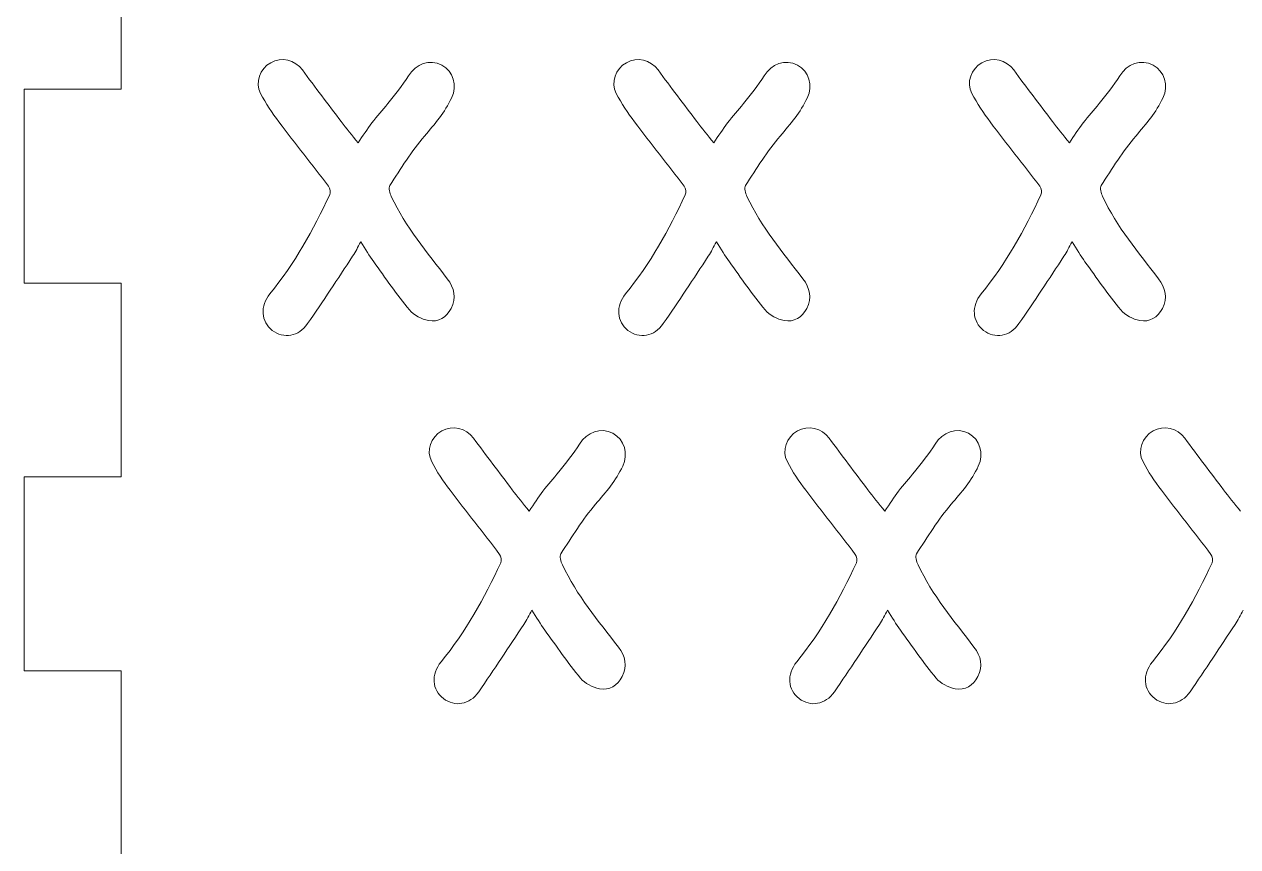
# Model space of a CAD drawing. Header units: inches. Extents: x 30 to 180, y 56 to 256.
# Drawn here: x 30.3 to 105.4, y 115.1 to 166 of the extents above; entities that cross this region are included whole.
import ezdxf

# ---------------------------------------------------------------- set-up
doc = ezdxf.new("R2010")
doc.units = ezdxf.units.IN
doc.header["$MEASUREMENT"] = 0

# ---------------------------------------------------------------- blocks, each defined once
blk = doc.blocks.new('block 32')
at = {"color": 7, "lineweight": 15, "true_color": 0xffffff}
blk.add_open_spline([(47.513, 163.181), (47.05, 163.801), (46.217, 164.009), (45.548, 163.632)], degree=3, dxfattribs=at)
blk = doc.blocks.new('block 33')
at = {"color": 7, "lineweight": 15, "true_color": 0xffffff}
blk.add_open_spline([(45.548, 163.632), (44.876, 163.257), (44.559, 162.416), (44.927, 161.724)], degree=3, dxfattribs=at)
blk = doc.blocks.new('block 34')
at = {"color": 7, "lineweight": 15, "true_color": 0xffffff}
blk.add_open_spline([(44.927, 161.724), (45.244, 161.104), (45.643, 160.518), (46.06, 159.962)], degree=3, dxfattribs=at)
blk = doc.blocks.new('block 35')
at = {"color": 7, "lineweight": 15, "true_color": 0xffffff}
blk.add_open_spline([(46.06, 159.962), (47.062, 158.628), (48.115, 157.324), (49.124, 155.992)], degree=3, dxfattribs=at)
blk = doc.blocks.new('block 36')
at = {"color": 7, "lineweight": 15, "true_color": 0xffffff}
blk.add_open_spline([(49.124, 155.992), (49.219, 155.864), (49.264, 155.602), (49.196, 155.462)], degree=3, dxfattribs=at)
blk = doc.blocks.new('block 37')
at = {"color": 7, "lineweight": 15, "true_color": 0xffffff}
blk.add_open_spline([(49.196, 155.462), (48.183, 153.282), (47.025, 151.196), (45.504, 149.331)], degree=3, dxfattribs=at)
blk = doc.blocks.new('block 38')
at = {"color": 7, "lineweight": 15, "true_color": 0xffffff}
blk.add_open_spline([(45.504, 149.331), (44.871, 148.564), (44.948, 147.605), (45.648, 147.067)], degree=3, dxfattribs=at)
blk = doc.blocks.new('block 39')
at = {"color": 7, "lineweight": 15, "true_color": 0xffffff}
blk.add_open_spline([(45.648, 147.067), (46.344, 146.532), (47.273, 146.676), (47.834, 147.481)], degree=3, dxfattribs=at)
blk = doc.blocks.new('block 40')
at = {"color": 7, "lineweight": 15, "true_color": 0xffffff}
blk.add_open_spline([(47.834, 147.481), (48.784, 148.857), (49.697, 150.261), (50.617, 151.652)], degree=3, dxfattribs=at)
blk = doc.blocks.new('block 41')
at = {"color": 7, "lineweight": 15, "true_color": 0xffffff}
blk.add_open_spline([(50.617, 151.652), (50.798, 151.923), (50.934, 152.215), (51.118, 152.545)], degree=3, dxfattribs=at)
blk = doc.blocks.new('block 42')
at = {"color": 7, "lineweight": 15, "true_color": 0xffffff}
blk.add_open_spline([(51.118, 152.545), (51.414, 152.083), (51.65, 151.68), (51.919, 151.309)], degree=3, dxfattribs=at)
blk = doc.blocks.new('block 43')
at = {"color": 7, "lineweight": 15, "true_color": 0xffffff}
blk.add_open_spline([(51.919, 151.309), (52.642, 150.306), (53.344, 149.282), (54.133, 148.329)], degree=3, dxfattribs=at)
blk = doc.blocks.new('block 44')
at = {"color": 7, "lineweight": 15, "true_color": 0xffffff}
blk.add_open_spline([(54.133, 148.329), (54.404, 148.004), (54.882, 147.761), (55.306, 147.673)], degree=3, dxfattribs=at)
blk = doc.blocks.new('block 45')
at = {"color": 7, "lineweight": 15, "true_color": 0xffffff}
blk.add_open_spline([(55.306, 147.673), (55.911, 147.545), (56.419, 147.873), (56.707, 148.427)], degree=3, dxfattribs=at)
blk = doc.blocks.new('block 46')
at = {"color": 7, "lineweight": 15, "true_color": 0xffffff}
blk.add_open_spline([(56.707, 148.427), (57.04, 149.078), (56.908, 149.685), (56.471, 150.257)], degree=3, dxfattribs=at)
blk = doc.blocks.new('block 47')
at = {"color": 7, "lineweight": 15, "true_color": 0xffffff}
blk.add_open_spline([(56.471, 150.257), (55.225, 151.886), (53.897, 153.464), (53.01, 155.345)], degree=3, dxfattribs=at)
blk = doc.blocks.new('block 48')
at = {"color": 7, "lineweight": 15, "true_color": 0xffffff}
blk.add_open_spline([(53.01, 155.345), (52.915, 155.546), (52.823, 155.879), (52.915, 156.024)], degree=3, dxfattribs=at)
blk = doc.blocks.new('block 49')
at = {"color": 7, "lineweight": 15, "true_color": 0xffffff}
blk.add_open_spline([(52.915, 156.024), (53.6, 157.075), (54.257, 158.152), (55.061, 159.094)], degree=3, dxfattribs=at)
blk = doc.blocks.new('block 50')
at = {"color": 7, "lineweight": 15, "true_color": 0xffffff}
blk.add_open_spline([(55.061, 159.094), (55.703, 159.838), (56.32, 160.562), (56.739, 161.445)], degree=3, dxfattribs=at)
blk = doc.blocks.new('block 51')
at = {"color": 7, "lineweight": 15, "true_color": 0xffffff}
blk.add_open_spline([(56.739, 161.445), (57.11, 162.219), (56.846, 163.095), (56.13, 163.481)], degree=3, dxfattribs=at)
blk = doc.blocks.new('block 52')
at = {"color": 7, "lineweight": 15, "true_color": 0xffffff}
blk.add_open_spline([(56.13, 163.481), (55.378, 163.881), (54.525, 163.562), (54.064, 162.809)], degree=3, dxfattribs=at)
blk = doc.blocks.new('block 53')
at = {"color": 7, "lineweight": 15, "true_color": 0xffffff}
blk.add_open_spline([(54.064, 162.809), (53.692, 162.208), (53.235, 161.656), (52.795, 161.096)], degree=3, dxfattribs=at)
blk = doc.blocks.new('block 54')
at = {"color": 7, "lineweight": 15, "true_color": 0xffffff}
blk.add_open_spline([(52.795, 161.096), (52.479, 160.691), (52.118, 160.318), (51.802, 159.906)], degree=3, dxfattribs=at)
blk = doc.blocks.new('block 55')
at = {"color": 7, "lineweight": 15, "true_color": 0xffffff}
blk.add_open_spline([(51.802, 159.906), (51.514, 159.519), (51.254, 159.109), (50.953, 158.668)], degree=3, dxfattribs=at)
blk = doc.blocks.new('block 56')
at = {"color": 7, "lineweight": 15, "true_color": 0xffffff}
blk.add_open_spline([(50.953, 158.668), (50.572, 159.15), (50.228, 159.559), (49.913, 159.983)], degree=3, dxfattribs=at)
blk = doc.blocks.new('block 57')
at = {"color": 7, "lineweight": 15, "true_color": 0xffffff}
blk.add_open_spline([(49.913, 159.983), (49.108, 161.044), (48.295, 162.111), (47.513, 163.181)], degree=3, dxfattribs=at)
blk = doc.blocks.new('block 84')
at = {"color": 7, "lineweight": 15, "true_color": 0xffffff}
blk.add_open_spline([(69.513, 163.181), (69.05, 163.801), (68.217, 164.009), (67.548, 163.632)], degree=3, dxfattribs=at)
blk = doc.blocks.new('block 85')
at = {"color": 7, "lineweight": 15, "true_color": 0xffffff}
blk.add_open_spline([(67.548, 163.632), (66.876, 163.257), (66.559, 162.416), (66.927, 161.724)], degree=3, dxfattribs=at)
blk = doc.blocks.new('block 86')
at = {"color": 7, "lineweight": 15, "true_color": 0xffffff}
blk.add_open_spline([(66.927, 161.724), (67.244, 161.104), (67.643, 160.518), (68.06, 159.962)], degree=3, dxfattribs=at)
blk = doc.blocks.new('block 87')
at = {"color": 7, "lineweight": 15, "true_color": 0xffffff}
blk.add_open_spline([(68.06, 159.962), (69.062, 158.628), (70.115, 157.324), (71.124, 155.992)], degree=3, dxfattribs=at)
blk = doc.blocks.new('block 88')
at = {"color": 7, "lineweight": 15, "true_color": 0xffffff}
blk.add_open_spline([(71.124, 155.992), (71.219, 155.864), (71.264, 155.602), (71.196, 155.462)], degree=3, dxfattribs=at)
blk = doc.blocks.new('block 89')
at = {"color": 7, "lineweight": 15, "true_color": 0xffffff}
blk.add_open_spline([(71.196, 155.462), (70.183, 153.282), (69.025, 151.196), (67.504, 149.331)], degree=3, dxfattribs=at)
blk = doc.blocks.new('block 90')
at = {"color": 7, "lineweight": 15, "true_color": 0xffffff}
blk.add_open_spline([(67.504, 149.331), (66.871, 148.564), (66.948, 147.605), (67.648, 147.067)], degree=3, dxfattribs=at)
blk = doc.blocks.new('block 91')
at = {"color": 7, "lineweight": 15, "true_color": 0xffffff}
blk.add_open_spline([(67.648, 147.067), (68.344, 146.532), (69.273, 146.676), (69.834, 147.481)], degree=3, dxfattribs=at)
blk = doc.blocks.new('block 92')
at = {"color": 7, "lineweight": 15, "true_color": 0xffffff}
blk.add_open_spline([(69.834, 147.481), (70.784, 148.857), (71.697, 150.261), (72.617, 151.652)], degree=3, dxfattribs=at)
blk = doc.blocks.new('block 93')
at = {"color": 7, "lineweight": 15, "true_color": 0xffffff}
blk.add_open_spline([(72.617, 151.652), (72.798, 151.923), (72.934, 152.215), (73.118, 152.545)], degree=3, dxfattribs=at)
blk = doc.blocks.new('block 94')
at = {"color": 7, "lineweight": 15, "true_color": 0xffffff}
blk.add_open_spline([(73.118, 152.545), (73.414, 152.083), (73.65, 151.68), (73.919, 151.309)], degree=3, dxfattribs=at)
blk = doc.blocks.new('block 95')
at = {"color": 7, "lineweight": 15, "true_color": 0xffffff}
blk.add_open_spline([(73.919, 151.309), (74.642, 150.306), (75.344, 149.282), (76.133, 148.329)], degree=3, dxfattribs=at)
blk = doc.blocks.new('block 96')
at = {"color": 7, "lineweight": 15, "true_color": 0xffffff}
blk.add_open_spline([(76.133, 148.329), (76.404, 148.004), (76.882, 147.761), (77.306, 147.673)], degree=3, dxfattribs=at)
blk = doc.blocks.new('block 97')
at = {"color": 7, "lineweight": 15, "true_color": 0xffffff}
blk.add_open_spline([(77.306, 147.673), (77.911, 147.545), (78.419, 147.873), (78.707, 148.427)], degree=3, dxfattribs=at)
blk = doc.blocks.new('block 98')
at = {"color": 7, "lineweight": 15, "true_color": 0xffffff}
blk.add_open_spline([(78.707, 148.427), (79.04, 149.078), (78.908, 149.685), (78.471, 150.257)], degree=3, dxfattribs=at)
blk = doc.blocks.new('block 99')
at = {"color": 7, "lineweight": 15, "true_color": 0xffffff}
blk.add_open_spline([(78.471, 150.257), (77.225, 151.886), (75.897, 153.464), (75.01, 155.345)], degree=3, dxfattribs=at)
blk = doc.blocks.new('block 100')
at = {"color": 7, "lineweight": 15, "true_color": 0xffffff}
blk.add_open_spline([(75.01, 155.345), (74.915, 155.546), (74.823, 155.879), (74.915, 156.024)], degree=3, dxfattribs=at)
blk = doc.blocks.new('block 101')
at = {"color": 7, "lineweight": 15, "true_color": 0xffffff}
blk.add_open_spline([(74.915, 156.024), (75.6, 157.075), (76.257, 158.152), (77.061, 159.094)], degree=3, dxfattribs=at)
blk = doc.blocks.new('block 102')
at = {"color": 7, "lineweight": 15, "true_color": 0xffffff}
blk.add_open_spline([(77.061, 159.094), (77.703, 159.838), (78.32, 160.562), (78.739, 161.445)], degree=3, dxfattribs=at)
blk = doc.blocks.new('block 103')
at = {"color": 7, "lineweight": 15, "true_color": 0xffffff}
blk.add_open_spline([(78.739, 161.445), (79.11, 162.219), (78.846, 163.095), (78.13, 163.481)], degree=3, dxfattribs=at)
blk = doc.blocks.new('block 104')
at = {"color": 7, "lineweight": 15, "true_color": 0xffffff}
blk.add_open_spline([(78.13, 163.481), (77.378, 163.881), (76.525, 163.562), (76.064, 162.809)], degree=3, dxfattribs=at)
blk = doc.blocks.new('block 105')
at = {"color": 7, "lineweight": 15, "true_color": 0xffffff}
blk.add_open_spline([(76.064, 162.809), (75.692, 162.208), (75.235, 161.656), (74.795, 161.096)], degree=3, dxfattribs=at)
blk = doc.blocks.new('block 106')
at = {"color": 7, "lineweight": 15, "true_color": 0xffffff}
blk.add_open_spline([(74.795, 161.096), (74.479, 160.691), (74.118, 160.318), (73.802, 159.906)], degree=3, dxfattribs=at)
blk = doc.blocks.new('block 107')
at = {"color": 7, "lineweight": 15, "true_color": 0xffffff}
blk.add_open_spline([(73.802, 159.906), (73.514, 159.519), (73.254, 159.109), (72.953, 158.668)], degree=3, dxfattribs=at)
blk = doc.blocks.new('block 108')
at = {"color": 7, "lineweight": 15, "true_color": 0xffffff}
blk.add_open_spline([(72.953, 158.668), (72.572, 159.15), (72.228, 159.559), (71.913, 159.983)], degree=3, dxfattribs=at)
blk = doc.blocks.new('block 109')
at = {"color": 7, "lineweight": 15, "true_color": 0xffffff}
blk.add_open_spline([(71.913, 159.983), (71.108, 161.044), (70.295, 162.111), (69.513, 163.181)], degree=3, dxfattribs=at)
blk = doc.blocks.new('block 214')
at = {"color": 7, "lineweight": 15, "true_color": 0xffffff}
blk.add_open_spline([(91.513, 163.181), (91.05, 163.801), (90.217, 164.009), (89.548, 163.632)], degree=3, dxfattribs=at)
blk = doc.blocks.new('block 215')
at = {"color": 7, "lineweight": 15, "true_color": 0xffffff}
blk.add_open_spline([(89.548, 163.632), (88.876, 163.257), (88.559, 162.416), (88.927, 161.724)], degree=3, dxfattribs=at)
blk = doc.blocks.new('block 216')
at = {"color": 7, "lineweight": 15, "true_color": 0xffffff}
blk.add_open_spline([(88.927, 161.724), (89.244, 161.104), (89.643, 160.518), (90.06, 159.962)], degree=3, dxfattribs=at)
blk = doc.blocks.new('block 217')
at = {"color": 7, "lineweight": 15, "true_color": 0xffffff}
blk.add_open_spline([(90.06, 159.962), (91.062, 158.628), (92.115, 157.324), (93.124, 155.992)], degree=3, dxfattribs=at)
blk = doc.blocks.new('block 218')
at = {"color": 7, "lineweight": 15, "true_color": 0xffffff}
blk.add_open_spline([(93.124, 155.992), (93.219, 155.864), (93.264, 155.602), (93.196, 155.462)], degree=3, dxfattribs=at)
blk = doc.blocks.new('block 219')
at = {"color": 7, "lineweight": 15, "true_color": 0xffffff}
blk.add_open_spline([(93.196, 155.462), (92.183, 153.282), (91.025, 151.196), (89.504, 149.331)], degree=3, dxfattribs=at)
blk = doc.blocks.new('block 220')
at = {"color": 7, "lineweight": 15, "true_color": 0xffffff}
blk.add_open_spline([(89.504, 149.331), (88.871, 148.564), (88.948, 147.605), (89.648, 147.067)], degree=3, dxfattribs=at)
blk = doc.blocks.new('block 221')
at = {"color": 7, "lineweight": 15, "true_color": 0xffffff}
blk.add_open_spline([(89.648, 147.067), (90.344, 146.532), (91.273, 146.676), (91.834, 147.481)], degree=3, dxfattribs=at)
blk = doc.blocks.new('block 222')
at = {"color": 7, "lineweight": 15, "true_color": 0xffffff}
blk.add_open_spline([(91.834, 147.481), (92.784, 148.857), (93.697, 150.261), (94.617, 151.652)], degree=3, dxfattribs=at)
blk = doc.blocks.new('block 223')
at = {"color": 7, "lineweight": 15, "true_color": 0xffffff}
blk.add_open_spline([(94.617, 151.652), (94.798, 151.923), (94.934, 152.215), (95.118, 152.545)], degree=3, dxfattribs=at)
blk = doc.blocks.new('block 224')
at = {"color": 7, "lineweight": 15, "true_color": 0xffffff}
blk.add_open_spline([(95.118, 152.545), (95.414, 152.083), (95.65, 151.68), (95.919, 151.309)], degree=3, dxfattribs=at)
blk = doc.blocks.new('block 225')
at = {"color": 7, "lineweight": 15, "true_color": 0xffffff}
blk.add_open_spline([(95.919, 151.309), (96.642, 150.306), (97.344, 149.282), (98.133, 148.329)], degree=3, dxfattribs=at)
blk = doc.blocks.new('block 226')
at = {"color": 7, "lineweight": 15, "true_color": 0xffffff}
blk.add_open_spline([(98.133, 148.329), (98.404, 148.004), (98.882, 147.761), (99.306, 147.673)], degree=3, dxfattribs=at)
blk = doc.blocks.new('block 227')
at = {"color": 7, "lineweight": 15, "true_color": 0xffffff}
blk.add_open_spline([(99.306, 147.673), (99.911, 147.545), (100.419, 147.873), (100.707, 148.427)], degree=3, dxfattribs=at)
blk = doc.blocks.new('block 228')
at = {"color": 7, "lineweight": 15, "true_color": 0xffffff}
blk.add_open_spline([(100.707, 148.427), (101.04, 149.078), (100.908, 149.685), (100.471, 150.257)], degree=3, dxfattribs=at)
blk = doc.blocks.new('block 229')
at = {"color": 7, "lineweight": 15, "true_color": 0xffffff}
blk.add_open_spline([(100.471, 150.257), (99.225, 151.886), (97.897, 153.464), (97.01, 155.345)], degree=3, dxfattribs=at)
blk = doc.blocks.new('block 230')
at = {"color": 7, "lineweight": 15, "true_color": 0xffffff}
blk.add_open_spline([(97.01, 155.345), (96.915, 155.546), (96.823, 155.879), (96.915, 156.024)], degree=3, dxfattribs=at)
blk = doc.blocks.new('block 231')
at = {"color": 7, "lineweight": 15, "true_color": 0xffffff}
blk.add_open_spline([(96.915, 156.024), (97.6, 157.075), (98.257, 158.152), (99.061, 159.094)], degree=3, dxfattribs=at)
blk = doc.blocks.new('block 232')
at = {"color": 7, "lineweight": 15, "true_color": 0xffffff}
blk.add_open_spline([(99.061, 159.094), (99.703, 159.838), (100.32, 160.562), (100.739, 161.445)], degree=3, dxfattribs=at)
blk = doc.blocks.new('block 233')
at = {"color": 7, "lineweight": 15, "true_color": 0xffffff}
blk.add_open_spline([(100.739, 161.445), (101.11, 162.219), (100.846, 163.095), (100.13, 163.481)], degree=3, dxfattribs=at)
blk = doc.blocks.new('block 234')
at = {"color": 7, "lineweight": 15, "true_color": 0xffffff}
blk.add_open_spline([(100.13, 163.481), (99.378, 163.881), (98.525, 163.562), (98.064, 162.809)], degree=3, dxfattribs=at)
blk = doc.blocks.new('block 235')
at = {"color": 7, "lineweight": 15, "true_color": 0xffffff}
blk.add_open_spline([(98.064, 162.809), (97.692, 162.208), (97.235, 161.656), (96.795, 161.096)], degree=3, dxfattribs=at)
blk = doc.blocks.new('block 236')
at = {"color": 7, "lineweight": 15, "true_color": 0xffffff}
blk.add_open_spline([(96.795, 161.096), (96.479, 160.691), (96.118, 160.318), (95.802, 159.906)], degree=3, dxfattribs=at)
blk = doc.blocks.new('block 237')
at = {"color": 7, "lineweight": 15, "true_color": 0xffffff}
blk.add_open_spline([(95.802, 159.906), (95.514, 159.519), (95.254, 159.109), (94.953, 158.668)], degree=3, dxfattribs=at)
blk = doc.blocks.new('block 238')
at = {"color": 7, "lineweight": 15, "true_color": 0xffffff}
blk.add_open_spline([(94.953, 158.668), (94.572, 159.15), (94.228, 159.559), (93.913, 159.983)], degree=3, dxfattribs=at)
blk = doc.blocks.new('block 239')
at = {"color": 7, "lineweight": 15, "true_color": 0xffffff}
blk.add_open_spline([(93.913, 159.983), (93.108, 161.044), (92.295, 162.111), (91.513, 163.181)], degree=3, dxfattribs=at)
blk = doc.blocks.new('block 500')
at = {"color": 7, "lineweight": 15, "true_color": 0xffffff}
blk.add_open_spline([(58.095, 140.394), (57.632, 141.014), (56.799, 141.222), (56.13, 140.846)], degree=3, dxfattribs=at)
blk = doc.blocks.new('block 501')
at = {"color": 7, "lineweight": 15, "true_color": 0xffffff}
blk.add_open_spline([(56.13, 140.846), (55.457, 140.47), (55.141, 139.63), (55.509, 138.937)], degree=3, dxfattribs=at)
blk = doc.blocks.new('block 502')
at = {"color": 7, "lineweight": 15, "true_color": 0xffffff}
blk.add_open_spline([(55.509, 138.937), (55.826, 138.317), (56.225, 137.732), (56.642, 137.176)], degree=3, dxfattribs=at)
blk = doc.blocks.new('block 503')
at = {"color": 7, "lineweight": 15, "true_color": 0xffffff}
blk.add_open_spline([(56.642, 137.176), (57.644, 135.841), (58.697, 134.537), (59.706, 133.205)], degree=3, dxfattribs=at)
blk = doc.blocks.new('block 504')
at = {"color": 7, "lineweight": 15, "true_color": 0xffffff}
blk.add_open_spline([(59.706, 133.205), (59.801, 133.077), (59.845, 132.816), (59.778, 132.675)], degree=3, dxfattribs=at)
blk = doc.blocks.new('block 505')
at = {"color": 7, "lineweight": 15, "true_color": 0xffffff}
blk.add_open_spline([(59.778, 132.675), (58.765, 130.495), (57.607, 128.41), (56.086, 126.544)], degree=3, dxfattribs=at)
blk = doc.blocks.new('block 506')
at = {"color": 7, "lineweight": 15, "true_color": 0xffffff}
blk.add_open_spline([(56.086, 126.544), (55.453, 125.777), (55.529, 124.818), (56.23, 124.28)], degree=3, dxfattribs=at)
blk = doc.blocks.new('block 507')
at = {"color": 7, "lineweight": 15, "true_color": 0xffffff}
blk.add_open_spline([(56.23, 124.28), (56.926, 123.745), (57.855, 123.889), (58.416, 124.694)], degree=3, dxfattribs=at)
blk = doc.blocks.new('block 508')
at = {"color": 7, "lineweight": 15, "true_color": 0xffffff}
blk.add_open_spline([(58.416, 124.694), (59.366, 126.07), (60.279, 127.474), (61.199, 128.865)], degree=3, dxfattribs=at)
blk = doc.blocks.new('block 509')
at = {"color": 7, "lineweight": 15, "true_color": 0xffffff}
blk.add_open_spline([(61.199, 128.865), (61.38, 129.136), (61.516, 129.428), (61.7, 129.758)], degree=3, dxfattribs=at)
blk = doc.blocks.new('block 510')
at = {"color": 7, "lineweight": 15, "true_color": 0xffffff}
blk.add_open_spline([(61.7, 129.758), (61.996, 129.296), (62.232, 128.893), (62.501, 128.522)], degree=3, dxfattribs=at)
blk = doc.blocks.new('block 511')
at = {"color": 7, "lineweight": 15, "true_color": 0xffffff}
blk.add_open_spline([(62.501, 128.522), (63.224, 127.519), (63.926, 126.495), (64.714, 125.542)], degree=3, dxfattribs=at)
blk = doc.blocks.new('block 512')
at = {"color": 7, "lineweight": 15, "true_color": 0xffffff}
blk.add_open_spline([(64.714, 125.542), (64.986, 125.217), (65.464, 124.974), (65.888, 124.886)], degree=3, dxfattribs=at)
blk = doc.blocks.new('block 513')
at = {"color": 7, "lineweight": 15, "true_color": 0xffffff}
blk.add_open_spline([(65.888, 124.886), (66.493, 124.758), (67.001, 125.087), (67.289, 125.641)], degree=3, dxfattribs=at)
blk = doc.blocks.new('block 514')
at = {"color": 7, "lineweight": 15, "true_color": 0xffffff}
blk.add_open_spline([(67.289, 125.641), (67.622, 126.291), (67.49, 126.898), (67.053, 127.47)], degree=3, dxfattribs=at)
blk = doc.blocks.new('block 515')
at = {"color": 7, "lineweight": 15, "true_color": 0xffffff}
blk.add_open_spline([(67.053, 127.47), (65.807, 129.099), (64.478, 130.677), (63.592, 132.559)], degree=3, dxfattribs=at)
blk = doc.blocks.new('block 516')
at = {"color": 7, "lineweight": 15, "true_color": 0xffffff}
blk.add_open_spline([(63.592, 132.559), (63.497, 132.759), (63.405, 133.092), (63.497, 133.237)], degree=3, dxfattribs=at)
blk = doc.blocks.new('block 517')
at = {"color": 7, "lineweight": 15, "true_color": 0xffffff}
blk.add_open_spline([(63.497, 133.237), (64.181, 134.288), (64.838, 135.366), (65.643, 136.307)], degree=3, dxfattribs=at)
blk = doc.blocks.new('block 518')
at = {"color": 7, "lineweight": 15, "true_color": 0xffffff}
blk.add_open_spline([(65.643, 136.307), (66.285, 137.051), (66.902, 137.775), (67.321, 138.658)], degree=3, dxfattribs=at)
blk = doc.blocks.new('block 519')
at = {"color": 7, "lineweight": 15, "true_color": 0xffffff}
blk.add_open_spline([(67.321, 138.658), (67.692, 139.433), (67.428, 140.308), (66.712, 140.695)], degree=3, dxfattribs=at)
blk = doc.blocks.new('block 520')
at = {"color": 7, "lineweight": 15, "true_color": 0xffffff}
blk.add_open_spline([(66.712, 140.695), (65.96, 141.094), (65.106, 140.775), (64.646, 140.023)], degree=3, dxfattribs=at)
blk = doc.blocks.new('block 521')
at = {"color": 7, "lineweight": 15, "true_color": 0xffffff}
blk.add_open_spline([(64.646, 140.023), (64.274, 139.421), (63.817, 138.869), (63.377, 138.309)], degree=3, dxfattribs=at)
blk = doc.blocks.new('block 522')
at = {"color": 7, "lineweight": 15, "true_color": 0xffffff}
blk.add_open_spline([(63.377, 138.309), (63.06, 137.904), (62.7, 137.531), (62.383, 137.119)], degree=3, dxfattribs=at)
blk = doc.blocks.new('block 523')
at = {"color": 7, "lineweight": 15, "true_color": 0xffffff}
blk.add_open_spline([(62.383, 137.119), (62.096, 136.732), (61.836, 136.323), (61.535, 135.882)], degree=3, dxfattribs=at)
blk = doc.blocks.new('block 524')
at = {"color": 7, "lineweight": 15, "true_color": 0xffffff}
blk.add_open_spline([(61.535, 135.882), (61.154, 136.363), (60.81, 136.772), (60.495, 137.196)], degree=3, dxfattribs=at)
blk = doc.blocks.new('block 525')
at = {"color": 7, "lineweight": 15, "true_color": 0xffffff}
blk.add_open_spline([(60.495, 137.196), (59.69, 138.257), (58.877, 139.324), (58.095, 140.394)], degree=3, dxfattribs=at)
blk = doc.blocks.new('block 526')
at = {"color": 7, "lineweight": 15, "true_color": 0xffffff}
blk.add_open_spline([(102.095, 140.394), (101.632, 141.014), (100.799, 141.222), (100.13, 140.846)], degree=3, dxfattribs=at)
blk = doc.blocks.new('block 527')
at = {"color": 7, "lineweight": 15, "true_color": 0xffffff}
blk.add_open_spline([(100.13, 140.846), (99.457, 140.47), (99.141, 139.63), (99.509, 138.937)], degree=3, dxfattribs=at)
blk = doc.blocks.new('block 528')
at = {"color": 7, "lineweight": 15, "true_color": 0xffffff}
blk.add_open_spline([(99.509, 138.937), (99.826, 138.317), (100.225, 137.732), (100.642, 137.176)], degree=3, dxfattribs=at)
blk = doc.blocks.new('block 529')
at = {"color": 7, "lineweight": 15, "true_color": 0xffffff}
blk.add_open_spline([(100.642, 137.176), (101.644, 135.841), (102.697, 134.537), (103.706, 133.205)], degree=3, dxfattribs=at)
blk = doc.blocks.new('block 530')
at = {"color": 7, "lineweight": 15, "true_color": 0xffffff}
blk.add_open_spline([(103.706, 133.205), (103.801, 133.077), (103.845, 132.816), (103.778, 132.675)], degree=3, dxfattribs=at)
blk = doc.blocks.new('block 531')
at = {"color": 7, "lineweight": 15, "true_color": 0xffffff}
blk.add_open_spline([(103.778, 132.675), (102.765, 130.495), (101.607, 128.41), (100.086, 126.544)], degree=3, dxfattribs=at)
blk = doc.blocks.new('block 532')
at = {"color": 7, "lineweight": 15, "true_color": 0xffffff}
blk.add_open_spline([(100.086, 126.544), (99.453, 125.777), (99.529, 124.818), (100.23, 124.28)], degree=3, dxfattribs=at)
blk = doc.blocks.new('block 533')
at = {"color": 7, "lineweight": 15, "true_color": 0xffffff}
blk.add_open_spline([(100.23, 124.28), (100.926, 123.745), (101.855, 123.889), (102.416, 124.694)], degree=3, dxfattribs=at)
blk = doc.blocks.new('block 534')
at = {"color": 7, "lineweight": 15, "true_color": 0xffffff}
blk.add_open_spline([(102.416, 124.694), (103.366, 126.07), (104.279, 127.474), (105.199, 128.865)], degree=3, dxfattribs=at)
blk = doc.blocks.new('block 535')
at = {"color": 7, "lineweight": 15, "true_color": 0xffffff}
blk.add_open_spline([(105.199, 128.865), (105.38, 129.136), (105.516, 129.428), (105.7, 129.758)], degree=3, dxfattribs=at)
blk = doc.blocks.new('block 550')
at = {"color": 7, "lineweight": 15, "true_color": 0xffffff}
blk.add_open_spline([(105.535, 135.882), (105.154, 136.363), (104.81, 136.772), (104.495, 137.196)], degree=3, dxfattribs=at)
blk = doc.blocks.new('block 551')
at = {"color": 7, "lineweight": 15, "true_color": 0xffffff}
blk.add_open_spline([(104.495, 137.196), (103.69, 138.257), (102.877, 139.324), (102.095, 140.394)], degree=3, dxfattribs=at)
blk = doc.blocks.new('block 604')
at = {"color": 7, "lineweight": 15, "true_color": 0xffffff}
blk.add_open_spline([(80.095, 140.394), (79.632, 141.014), (78.799, 141.222), (78.13, 140.846)], degree=3, dxfattribs=at)
blk = doc.blocks.new('block 605')
at = {"color": 7, "lineweight": 15, "true_color": 0xffffff}
blk.add_open_spline([(78.13, 140.846), (77.457, 140.47), (77.141, 139.63), (77.509, 138.937)], degree=3, dxfattribs=at)
blk = doc.blocks.new('block 606')
at = {"color": 7, "lineweight": 15, "true_color": 0xffffff}
blk.add_open_spline([(77.509, 138.937), (77.826, 138.317), (78.225, 137.732), (78.642, 137.176)], degree=3, dxfattribs=at)
blk = doc.blocks.new('block 607')
at = {"color": 7, "lineweight": 15, "true_color": 0xffffff}
blk.add_open_spline([(78.642, 137.176), (79.644, 135.841), (80.697, 134.537), (81.706, 133.205)], degree=3, dxfattribs=at)
blk = doc.blocks.new('block 608')
at = {"color": 7, "lineweight": 15, "true_color": 0xffffff}
blk.add_open_spline([(81.706, 133.205), (81.801, 133.077), (81.845, 132.816), (81.778, 132.675)], degree=3, dxfattribs=at)
blk = doc.blocks.new('block 609')
at = {"color": 7, "lineweight": 15, "true_color": 0xffffff}
blk.add_open_spline([(81.778, 132.675), (80.765, 130.495), (79.607, 128.41), (78.086, 126.544)], degree=3, dxfattribs=at)
blk = doc.blocks.new('block 610')
at = {"color": 7, "lineweight": 15, "true_color": 0xffffff}
blk.add_open_spline([(78.086, 126.544), (77.453, 125.777), (77.529, 124.818), (78.23, 124.28)], degree=3, dxfattribs=at)
blk = doc.blocks.new('block 611')
at = {"color": 7, "lineweight": 15, "true_color": 0xffffff}
blk.add_open_spline([(78.23, 124.28), (78.926, 123.745), (79.855, 123.889), (80.416, 124.694)], degree=3, dxfattribs=at)
blk = doc.blocks.new('block 612')
at = {"color": 7, "lineweight": 15, "true_color": 0xffffff}
blk.add_open_spline([(80.416, 124.694), (81.366, 126.07), (82.279, 127.474), (83.199, 128.865)], degree=3, dxfattribs=at)
blk = doc.blocks.new('block 613')
at = {"color": 7, "lineweight": 15, "true_color": 0xffffff}
blk.add_open_spline([(83.199, 128.865), (83.38, 129.136), (83.516, 129.428), (83.7, 129.758)], degree=3, dxfattribs=at)
blk = doc.blocks.new('block 614')
at = {"color": 7, "lineweight": 15, "true_color": 0xffffff}
blk.add_open_spline([(83.7, 129.758), (83.996, 129.296), (84.232, 128.893), (84.501, 128.522)], degree=3, dxfattribs=at)
blk = doc.blocks.new('block 615')
at = {"color": 7, "lineweight": 15, "true_color": 0xffffff}
blk.add_open_spline([(84.501, 128.522), (85.224, 127.519), (85.926, 126.495), (86.714, 125.542)], degree=3, dxfattribs=at)
blk = doc.blocks.new('block 616')
at = {"color": 7, "lineweight": 15, "true_color": 0xffffff}
blk.add_open_spline([(86.714, 125.542), (86.986, 125.217), (87.464, 124.974), (87.888, 124.886)], degree=3, dxfattribs=at)
blk = doc.blocks.new('block 617')
at = {"color": 7, "lineweight": 15, "true_color": 0xffffff}
blk.add_open_spline([(87.888, 124.886), (88.493, 124.758), (89.001, 125.087), (89.289, 125.641)], degree=3, dxfattribs=at)
blk = doc.blocks.new('block 618')
at = {"color": 7, "lineweight": 15, "true_color": 0xffffff}
blk.add_open_spline([(89.289, 125.641), (89.622, 126.291), (89.49, 126.898), (89.053, 127.47)], degree=3, dxfattribs=at)
blk = doc.blocks.new('block 619')
at = {"color": 7, "lineweight": 15, "true_color": 0xffffff}
blk.add_open_spline([(89.053, 127.47), (87.807, 129.099), (86.478, 130.677), (85.592, 132.559)], degree=3, dxfattribs=at)
blk = doc.blocks.new('block 620')
at = {"color": 7, "lineweight": 15, "true_color": 0xffffff}
blk.add_open_spline([(85.592, 132.559), (85.497, 132.759), (85.405, 133.092), (85.497, 133.237)], degree=3, dxfattribs=at)
blk = doc.blocks.new('block 621')
at = {"color": 7, "lineweight": 15, "true_color": 0xffffff}
blk.add_open_spline([(85.497, 133.237), (86.181, 134.288), (86.838, 135.366), (87.643, 136.307)], degree=3, dxfattribs=at)
blk = doc.blocks.new('block 622')
at = {"color": 7, "lineweight": 15, "true_color": 0xffffff}
blk.add_open_spline([(87.643, 136.307), (88.285, 137.051), (88.902, 137.775), (89.321, 138.658)], degree=3, dxfattribs=at)
blk = doc.blocks.new('block 623')
at = {"color": 7, "lineweight": 15, "true_color": 0xffffff}
blk.add_open_spline([(89.321, 138.658), (89.692, 139.433), (89.428, 140.308), (88.712, 140.695)], degree=3, dxfattribs=at)
blk = doc.blocks.new('block 624')
at = {"color": 7, "lineweight": 15, "true_color": 0xffffff}
blk.add_open_spline([(88.712, 140.695), (87.96, 141.094), (87.106, 140.775), (86.646, 140.023)], degree=3, dxfattribs=at)
blk = doc.blocks.new('block 625')
at = {"color": 7, "lineweight": 15, "true_color": 0xffffff}
blk.add_open_spline([(86.646, 140.023), (86.274, 139.421), (85.817, 138.869), (85.377, 138.309)], degree=3, dxfattribs=at)
blk = doc.blocks.new('block 626')
at = {"color": 7, "lineweight": 15, "true_color": 0xffffff}
blk.add_open_spline([(85.377, 138.309), (85.06, 137.904), (84.7, 137.531), (84.383, 137.119)], degree=3, dxfattribs=at)
blk = doc.blocks.new('block 627')
at = {"color": 7, "lineweight": 15, "true_color": 0xffffff}
blk.add_open_spline([(84.383, 137.119), (84.096, 136.732), (83.836, 136.323), (83.535, 135.882)], degree=3, dxfattribs=at)
blk = doc.blocks.new('block 628')
at = {"color": 7, "lineweight": 15, "true_color": 0xffffff}
blk.add_open_spline([(83.535, 135.882), (83.154, 136.363), (82.81, 136.772), (82.495, 137.196)], degree=3, dxfattribs=at)
blk = doc.blocks.new('block 629')
at = {"color": 7, "lineweight": 15, "true_color": 0xffffff}
blk.add_open_spline([(82.495, 137.196), (81.69, 138.257), (80.877, 139.324), (80.095, 140.394)], degree=3, dxfattribs=at)
blk = doc.blocks.new('block 1082')
at = {"color": 7, "lineweight": 15, "true_color": 0xffffff}
blk.add_lwpolyline([(36.304, 113.992), (36.304, 125.992)], dxfattribs=at)
blk = doc.blocks.new('block 1083')
at = {"color": 7, "lineweight": 15, "true_color": 0xffffff}
blk.add_lwpolyline([(36.304, 125.992), (30.304, 125.992)], dxfattribs=at)
blk = doc.blocks.new('block 1084')
at = {"color": 7, "lineweight": 15, "true_color": 0xffffff}
blk.add_lwpolyline([(30.304, 137.992), (30.304, 125.992)], dxfattribs=at)
blk = doc.blocks.new('block 1085')
at = {"color": 7, "lineweight": 15, "true_color": 0xffffff}
blk.add_lwpolyline([(30.304, 137.992), (36.304, 137.992)], dxfattribs=at)
blk = doc.blocks.new('block 1086')
at = {"color": 7, "lineweight": 15, "true_color": 0xffffff}
blk.add_lwpolyline([(36.304, 137.992), (36.304, 149.992)], dxfattribs=at)
blk = doc.blocks.new('block 1087')
at = {"color": 7, "lineweight": 15, "true_color": 0xffffff}
blk.add_lwpolyline([(36.304, 149.992), (30.304, 149.992)], dxfattribs=at)
blk = doc.blocks.new('block 1088')
at = {"color": 7, "lineweight": 15, "true_color": 0xffffff}
blk.add_lwpolyline([(30.304, 161.992), (30.304, 149.992)], dxfattribs=at)
blk = doc.blocks.new('block 1089')
at = {"color": 7, "lineweight": 15, "true_color": 0xffffff}
blk.add_lwpolyline([(30.304, 161.992), (36.304, 161.992)], dxfattribs=at)
blk = doc.blocks.new('block 1090')
at = {"color": 7, "lineweight": 15, "true_color": 0xffffff}
blk.add_lwpolyline([(36.304, 161.992), (36.304, 173.992)], dxfattribs=at)

msp = doc.modelspace()

# ---------------------------------------------------------------- block references
for name in ['block 1090', 'block 32', 'block 52', 'block 84', 'block 104', 'block 214', 'block 234', 'block 33', 'block 57', 'block 51', 'block 85', 'block 109', 'block 103', 'block 215', 'block 239', 'block 233', 'block 53', 'block 105', 'block 235', 'block 1088', 'block 1089', 'block 34', 'block 50', 'block 86', 'block 102', 'block 216', 'block 232', 'block 54', 'block 106', 'block 236', 'block 35', 'block 56', 'block 55', 'block 87', 'block 108', 'block 107', 'block 217', 'block 238', 'block 237', 'block 49', 'block 101', 'block 231', 'block 37', 'block 36', 'block 48', 'block 89', 'block 88', 'block 100', 'block 219', 'block 218', 'block 230', 'block 47', 'block 99', 'block 229', 'block 41', 'block 42', 'block 93', 'block 94', 'block 223', 'block 224', 'block 40', 'block 92', 'block 222', 'block 43', 'block 95', 'block 225', 'block 46', 'block 98', 'block 228', 'block 1087', 'block 1086', 'block 38', 'block 90', 'block 220', 'block 44', 'block 45', 'block 96', 'block 97', 'block 226', 'block 227', 'block 39', 'block 91', 'block 221', 'block 500', 'block 604', 'block 526', 'block 501', 'block 525', 'block 520', 'block 519', 'block 605', 'block 629', 'block 624', 'block 623', 'block 527', 'block 551', 'block 521', 'block 625', 'block 502', 'block 606', 'block 528', 'block 522', 'block 518', 'block 626', 'block 622', 'block 1084', 'block 1085', 'block 503', 'block 524', 'block 523', 'block 607', 'block 628', 'block 627', 'block 529', 'block 550', 'block 517', 'block 621', 'block 504', 'block 516', 'block 608', 'block 620', 'block 530', 'block 505', 'block 515', 'block 609', 'block 619', 'block 531', 'block 509', 'block 510', 'block 613', 'block 614', 'block 535', 'block 508', 'block 511', 'block 612', 'block 615', 'block 534', 'block 514', 'block 618', 'block 506', 'block 610', 'block 532', 'block 1083', 'block 1082', 'block 512', 'block 513', 'block 616', 'block 617', 'block 507', 'block 611', 'block 533']:
    msp.add_blockref(name, (0, 0))

doc.saveas('drawing.dxf')
